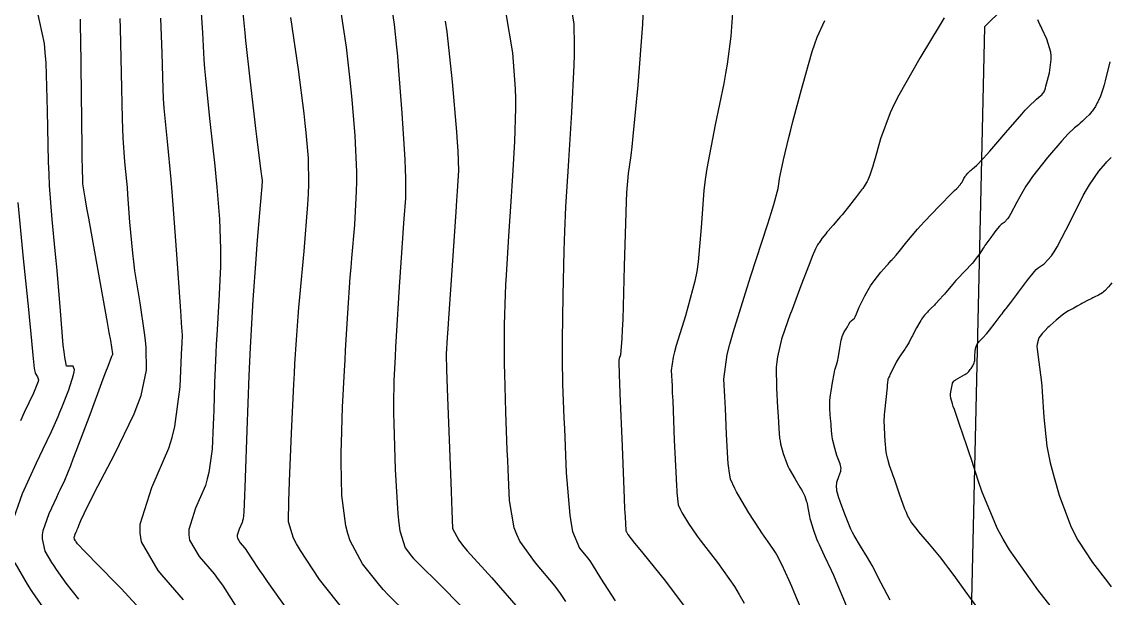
# Model space of a CAD drawing. Header units: metres. Extents: x 837476 to 838477, y 1189012 to 1191014.
# Drawn here: x 838133.5 to 838256.2, y 1190233.1 to 1190298.2 of the extents above; entities that cross this region are included whole.
import ezdxf

# ---------------------------------------------------------------- set-up
doc = ezdxf.new("R2010")
doc.units = ezdxf.units.M
doc.header["$LTSCALE"] = 0.3
for name, color, linetype in [('CORREDORVIA', 94, 'Continuous'), ('COTAS 10', 1, 'Continuous'), ('COTAS INT', 252, 'Continuous')]:
    doc.layers.add(name, color=color, linetype=linetype)

msp = doc.modelspace()

# ---------------------------------------------------------------- linework, layer by layer
at = {"layer": 'CORREDORVIA'}
msp.add_lwpolyline([(837910.676, 1191000.965), (838246.889, 1191005.3), (838347.391, 1190870.925), (838423.516, 1190628.699), (838450.215, 1190473.685), (838321.32, 1190375.615), (838242.09, 1190297.633), (838236.889, 1190068.622), (838166.593, 1189160.17), (837860.483, 1189307.124), (837593.191, 1189234.399), (837744.487, 1189686.609), (837700.859, 1189887.9), (837671.347, 1190075.087), (837676.273, 1190181.696), (837885.383, 1190229.429), (837983.184, 1190344.12), (837817.554, 1190502.187), (837798.033, 1190660.17), (837963.574, 1190795.982)], close=True, dxfattribs=at)
at = {"layer": 'COTAS 10'}
for points in [[(838175.247, 1190299.684), (838175.518, 1190297.896), (838175.778, 1190295.36), (838175.866, 1190294.344), (838175.961, 1190293.192), (838176.361, 1190287.896), (838176.695, 1190282.663), (838176.747, 1190281.55), (838176.783, 1190280.584), (838176.771, 1190278.306), (838176.59, 1190275.965), (838176.52, 1190274.959), (838176.442, 1190273.797), (838176.087, 1190268.306), (838175.739, 1190262.717), (838175.665, 1190261.494), (838175.601, 1190260.411), (838175.451, 1190257.67), (838175.422, 1190255.026), (838175.434, 1190254.004), (838175.456, 1190252.857), (838175.609, 1190247.67), (838175.911, 1190242.656), (838176.027, 1190241.618), (838176.157, 1190240.733), (838176.743, 1190238.804), (838177.472, 1190237.882), (838177.691, 1190237.631), (838177.918, 1190237.383), (838178.804, 1190236.504), (838180.136, 1190235.207), (838180.645, 1190234.695), (838181.214, 1190234.117), (838183.776, 1190231.476)], [(838151.748, 1190232.968), (838149.31, 1190235.771), (838148.869, 1190236.276), (838147.005, 1190239.485), (838146.85, 1190240.477), (838146.851, 1190241.513), (838148.161, 1190245.631), (838150.072, 1190250.06), (838150.454, 1190251.293), (838150.771, 1190252.529), (838151.383, 1190257.018), (838151.537, 1190260.655), (838151.566, 1190261.354), (838151.588, 1190261.918), (838151.618, 1190262.845), (838151.523, 1190264.198), (838151.467, 1190265.032), (838151.397, 1190266.066), (838151.037, 1190271.457), (838150.596, 1190277.557), (838150.475, 1190279.038), (838150.355, 1190280.428), (838149.928, 1190284.694), (838149.577, 1190288.464), (838149.506, 1190289.541), (838149.446, 1190290.632), (838149.321, 1190294.694), (838149.175, 1190298.642)], [(838213.687, 1190299.218), (838213.492, 1190296.584), (838213.065, 1190293.423), (838212.885, 1190292.376), (838212.679, 1190291.255), (838211.713, 1190286.584), (838210.778, 1190281.672), (838210.592, 1190280.399), (838210.437, 1190279.163), (838210.14, 1190275.011), (838209.81, 1190271.1), (838209.634, 1190270.016), (838209.423, 1190268.932), (838208.354, 1190265.011), (838207.315, 1190261.681), (838207.122, 1190260.969), (838206.969, 1190260.347), (838206.76, 1190258.863), (838206.848, 1190257.113), (838206.883, 1190256.325), (838206.922, 1190255.404), (838207.103, 1190250.983), (838207.299, 1190246.651), (838207.348, 1190245.787), (838207.376, 1190245.345), (838207.394, 1190245.069), (838207.543, 1190243.685), (838207.802, 1190243.096), (838207.917, 1190242.878), (838208.052, 1190242.636), (838208.696, 1190241.565), (838209.669, 1190240.143), (838210.01, 1190239.679), (838210.383, 1190239.186), (838211.991, 1190237.152), (838213.884, 1190234.466), (838214.437, 1190233.562), (838215.003, 1190232.588)], [(838251.516, 1190229.718), (838248.103, 1190234.087), (838244.914, 1190238.592), (838244.196, 1190239.795), (838243.55, 1190240.978), (838241.815, 1190245.093), (838241.392, 1190246.409), (838240.656, 1190248.694), (838240.373, 1190249.555), (838240.106, 1190250.356), (838239.282, 1190252.758), (838238.694, 1190254.436), (838238.577, 1190254.782), (838238.481, 1190255.077), (838238.296, 1190255.711), (838238.269, 1190256.032), (838238.271, 1190256.129), (838238.277, 1190256.229), (838238.333, 1190256.618), (838238.407, 1190256.991), (838238.425, 1190257.081), (838238.44, 1190257.164), (838238.485, 1190257.417), (838238.639, 1190257.65), (838238.724, 1190257.722), (838238.827, 1190257.796), (838239.35, 1190258.09), (838239.891, 1190258.379), (838240.006, 1190258.451), (838240.105, 1190258.518), (838240.335, 1190258.732), (838240.481, 1190258.944), (838240.526, 1190259.011), (838240.574, 1190259.082), (838240.767, 1190259.368), (838240.932, 1190259.729), (838240.962, 1190259.847), (838240.986, 1190259.974), (838241.017, 1190260.498), (838241.031, 1190261.019), (838241.045, 1190261.143), (838241.062, 1190261.26), (838241.159, 1190261.61), (838241.344, 1190261.927), (838241.417, 1190262.023), (838241.5, 1190262.123), (838241.875, 1190262.513), (838242.362, 1190263.026), (838242.514, 1190263.203), (838242.674, 1190263.396), (838243.315, 1190264.22), (838243.874, 1190264.968), (838243.982, 1190265.113), (838244.07, 1190265.231), (838244.218, 1190265.433), (838244.356, 1190265.619), (838244.438, 1190265.726), (838244.538, 1190265.858), (838245.054, 1190266.537), (838245.731, 1190267.433), (838245.931, 1190267.702), (838246.137, 1190267.979), (838246.931, 1190269.055), (838247.726, 1190270.026), (838247.934, 1190270.237), (838248.136, 1190270.422), (838248.82, 1190270.885), (838249.663, 1190271.794), (838249.965, 1190272.262), (838250.297, 1190272.824), (838251.744, 1190275.633), (838253.239, 1190278.59), (838253.6, 1190279.245), (838253.939, 1190279.829), (838254.975, 1190281.347), (838255.734, 1190282.229), (838255.899, 1190282.413), (838256.043, 1190282.569), (838256.4, 1190282.914)]]:
    msp.add_lwpolyline(points, dxfattribs=at)
at = {"layer": 'COTAS INT'}
for points in [[(838132.35, 1190241.403), (838133.575, 1190244.976), (838135.177, 1190248.419), (838135.547, 1190249.211), (838135.885, 1190249.934), (838136.842, 1190251.963), (838137.597, 1190253.642), (838137.808, 1190254.144), (838138.02, 1190254.661), (838138.794, 1190256.665), (838139.344, 1190258.356), (838139.415, 1190258.677), (838139.451, 1190258.934), (838139.287, 1190259.329), (838138.936, 1190259.32), (838138.853, 1190259.322), (838138.777, 1190259.325), (838138.557, 1190259.354), (838138.341, 1190260.337), (838138.267, 1190260.941), (838138.188, 1190261.691), (838137.853, 1190265.598), (838137.485, 1190270.126), (838137.385, 1190271.267), (838137.286, 1190272.359), (838136.936, 1190275.894), (838136.647, 1190279.732), (838136.586, 1190281.015), (838136.533, 1190282.393), (838136.413, 1190288.164), (838136.24, 1190293.587), (838136.155, 1190294.746), (838136.053, 1190295.756), (838135.551, 1190298.164), (838135.228, 1190299.555)], [(838153.706, 1190299.783), (838153.885, 1190296.961), (838154.031, 1190293.98), (838154.114, 1190292.942), (838154.213, 1190291.812), (838154.724, 1190286.961), (838155.27, 1190281.953), (838155.392, 1190280.722), (838155.502, 1190279.56), (838155.796, 1190275.928), (838155.915, 1190272.573), (838155.914, 1190271.585), (838155.899, 1190270.572), (838155.726, 1190266.702), (838155.491, 1190262.83), (838155.438, 1190261.816), (838155.389, 1190260.827), (838155.254, 1190257.464), (838155.148, 1190254.368), (838155.118, 1190253.548), (838155.088, 1190252.744), (838154.976, 1190249.973), (838154.617, 1190247.326), (838154.432, 1190246.599), (838154.209, 1190245.875), (838153.094, 1190243.285), (838152.33, 1190240.883), (838152.329, 1190240.278), (838152.42, 1190239.7), (838153.507, 1190237.828), (838155.193, 1190235.887), (838155.661, 1190235.265), (838156.13, 1190234.606), (838157.828, 1190231.921)], [(838194.877, 1190232.761), (838194.263, 1190233.662), (838193.651, 1190234.508), (838191.462, 1190237.118), (838189.687, 1190239.571), (838189.336, 1190240.319), (838189.046, 1190241.098), (838188.504, 1190244.16), (838188.355, 1190247.676), (838188.312, 1190248.74), (838188.268, 1190249.844), (838188.101, 1190254.16), (838187.975, 1190258.454), (838187.955, 1190259.543), (838187.943, 1190260.59), (838187.955, 1190264.013), (838188.064, 1190267.459), (838188.112, 1190268.52), (838188.169, 1190269.627), (838188.442, 1190274.013), (838188.746, 1190278.505), (838188.823, 1190279.68), (838188.896, 1190280.824), (838189.134, 1190284.705), (838189.23, 1190288.48), (838189.215, 1190289.557), (838189.181, 1190290.649), (838188.906, 1190294.705), (838188.117, 1190299.4)], [(838195.475, 1190299.772), (838195.775, 1190297.984), (838195.824, 1190295.489), (838195.802, 1190294.475), (838195.764, 1190293.321), (838195.499, 1190287.984), (838195.176, 1190282.546), (838195.102, 1190281.328), (838195.034, 1190280.236), (838194.845, 1190277.33), (838194.709, 1190274.524), (838194.674, 1190273.495), (838194.64, 1190272.356), (838194.529, 1190267.33), (838194.462, 1190262.299), (838194.456, 1190261.157), (838194.455, 1190260.124), (838194.499, 1190257.3), (838194.612, 1190254.48), (838194.655, 1190253.45), (838194.704, 1190252.311), (838194.923, 1190247.3), (838195.305, 1190242.517), (838195.457, 1190241.522), (838195.628, 1190240.671), (838196.412, 1190238.789), (838197.332, 1190237.692), (838197.589, 1190237.336), (838197.847, 1190236.957), (838198.789, 1190235.401), (838200.006, 1190233.471), (838200.438, 1190232.856)], [(838203.593, 1190299.824), (838203.505, 1190297.957), (838202.995, 1190291.074), (838202.425, 1190285.288), (838202.301, 1190284.112), (838202.191, 1190283.12), (838201.911, 1190281.074), (838201.728, 1190278.959), (838201.678, 1190277.922), (838201.628, 1190276.691), (838201.452, 1190270.615), (838201.281, 1190264.61), (838201.235, 1190263.423), (838201.189, 1190262.442), (838201.026, 1190260.615), (838200.898, 1190260.206), (838200.875, 1190260.119), (838200.856, 1190260.043), (838200.83, 1190259.86), (838200.893, 1190258.331), (838200.931, 1190257.405), (838200.977, 1190256.261), (838201.215, 1190250.318), (838201.457, 1190244.377), (838201.505, 1190243.235), (838201.546, 1190242.312), (838201.627, 1190240.795), (838201.683, 1190240.668), (838201.708, 1190240.621), (838201.737, 1190240.569), (838201.876, 1190240.338), (838202.624, 1190239.367), (838203.038, 1190238.849), (838203.541, 1190238.222), (838206.101, 1190235.058), (838209.009, 1190231.169)], [(838140.086, 1190298.502), (838140.099, 1190297.547), (838140.114, 1190296.361), (838140.193, 1190290.159), (838140.274, 1190283.936), (838140.291, 1190282.738), (838140.305, 1190281.768), (838140.336, 1190280.159), (838140.35, 1190280.014), (838140.354, 1190279.967), (838140.358, 1190279.917), (838140.373, 1190279.711), (838140.643, 1190278.105), (838140.808, 1190277.172), (838141.012, 1190276.028), (838142.075, 1190270.133), (838143.134, 1190264.267), (838143.336, 1190263.141), (838143.498, 1190262.231), (838143.754, 1190260.745), (838143.733, 1190260.648), (838143.721, 1190260.615), (838143.706, 1190260.579), (838143.632, 1190260.423), (838143.197, 1190259.31), (838142.956, 1190258.669), (838142.663, 1190257.885), (838141.166, 1190253.852), (838139.608, 1190249.689), (838139.276, 1190248.821), (838138.987, 1190248.078), (838138.304, 1190246.425), (838137.79, 1190245.335), (838137.608, 1190244.947), (838137.41, 1190244.521), (838136.549, 1190242.672), (838135.892, 1190240.753), (838135.82, 1190240.283), (838135.798, 1190239.84), (838136.116, 1190238.462), (838136.86, 1190237.174), (838137.106, 1190236.787), (838137.369, 1190236.389), (838138.462, 1190234.842), (838139.917, 1190233.04)], [(838148.122, 1190230.493), (838144.725, 1190234.225), (838141.716, 1190237.278), (838141.128, 1190237.879), (838140.646, 1190238.375), (838139.788, 1190239.289), (838139.637, 1190239.502), (838139.601, 1190239.557), (838139.567, 1190239.61), (838139.464, 1190239.788), (838139.42, 1190239.978), (838139.424, 1190240.039), (838139.433, 1190240.104), (838139.524, 1190240.369), (838139.643, 1190240.624), (838139.67, 1190240.682), (838139.695, 1190240.736), (838139.766, 1190240.886), (838139.86, 1190241.114), (838139.9, 1190241.217), (838139.946, 1190241.336), (838140.161, 1190241.911), (838140.898, 1190243.472), (838141.273, 1190244.213), (838141.723, 1190245.089), (838143.964, 1190249.37), (838146.174, 1190253.965), (838146.604, 1190255.04), (838146.956, 1190256.028), (838147.568, 1190258.882), (838147.518, 1190261.443), (838147.451, 1190262.247), (838147.361, 1190263.093), (838146.847, 1190266.489), (838146.268, 1190270.113), (838146.138, 1190271.102), (838146.02, 1190272.085), (838145.705, 1190275.584), (838145.477, 1190278.737), (838145.415, 1190279.503), (838145.353, 1190280.221), (838145.132, 1190282.426), (838144.941, 1190285.116), (838144.898, 1190286.139), (838144.86, 1190287.284), (838144.757, 1190292.426), (838144.645, 1190297.502), (838144.601, 1190298.605)], [(838158.448, 1190299.229), (838158.573, 1190297.716), (838158.648, 1190296.975), (838158.742, 1190296.095), (838159.229, 1190291.756), (838159.759, 1190287.193), (838159.88, 1190286.171), (838159.99, 1190285.255), (838160.292, 1190282.819), (838160.478, 1190281.366), (838160.515, 1190281.069), (838160.546, 1190280.818), (838160.604, 1190280.292), (838160.569, 1190279.597), (838160.542, 1190279.24), (838160.506, 1190278.811), (838160.312, 1190276.667), (838160.05, 1190273.567), (838159.97, 1190272.536), (838159.888, 1190271.43), (838159.569, 1190266.812), (838159.256, 1190261.441), (838159.179, 1190259.862), (838159.105, 1190258.242), (838158.872, 1190252.056), (838158.698, 1190246.721), (838158.662, 1190245.637), (838158.632, 1190244.725), (838158.564, 1190242.85), (838158.462, 1190242.093), (838158.409, 1190241.885), (838158.346, 1190241.679), (838158.027, 1190240.938), (838157.809, 1190240.252), (838157.808, 1190240.079), (838157.834, 1190239.914), (838158.145, 1190239.379), (838158.627, 1190238.825), (838158.76, 1190238.647), (838158.894, 1190238.459), (838159.379, 1190237.692), (838160.305, 1190236.28), (838160.717, 1190235.686), (838161.197, 1190235.003), (838163.49, 1190231.802)], [(838169.98, 1190231.606), (838167.093, 1190235.261), (838164.924, 1190238.517), (838164.506, 1190239.258), (838164.167, 1190239.929), (838163.602, 1190241.77), (838163.623, 1190244.147), (838163.654, 1190245.155), (838163.695, 1190246.315), (838163.933, 1190251.77), (838164.203, 1190257.307), (838164.264, 1190258.52), (838164.32, 1190259.593), (838164.472, 1190262.309), (838164.674, 1190264.942), (838164.761, 1190265.963), (838164.862, 1190267.111), (838165.339, 1190272.309), (838165.762, 1190277.586), (838165.829, 1190278.784), (838165.874, 1190279.867), (838165.856, 1190282.826), (838165.585, 1190285.706), (838165.47, 1190286.74), (838165.338, 1190287.875), (838164.717, 1190292.826), (838163.838, 1190298.712)], [(838177.033, 1190231.326), (838174.835, 1190233.506), (838174.271, 1190234.122), (838173.726, 1190234.744), (838171.918, 1190237.033), (838170.54, 1190239.625), (838170.266, 1190240.438), (838170.039, 1190241.292), (838169.605, 1190244.72), (838169.54, 1190248.502), (838169.544, 1190249.58), (838169.558, 1190250.67), (838169.692, 1190254.72), (838169.902, 1190258.859), (838169.965, 1190260.007), (838170.029, 1190261.155), (838170.279, 1190265.307), (838170.558, 1190269.37), (838170.641, 1190270.461), (838170.726, 1190271.538), (838171.055, 1190275.307), (838171.273, 1190279.085), (838171.288, 1190280.167), (838171.284, 1190281.265), (838171.108, 1190285.361), (838170.773, 1190289.449), (838170.668, 1190290.542), (838170.558, 1190291.618), (838170.118, 1190295.361), (838169.52, 1190299.303)], [(838181.272, 1190298.297), (838181.429, 1190297.096), (838182.037, 1190291.426), (838182.538, 1190285.808), (838182.628, 1190284.639), (838182.696, 1190283.639), (838182.769, 1190281.426), (838182.617, 1190279.101), (838182.545, 1190278.031), (838182.459, 1190276.775), (838182.039, 1190270.697), (838181.63, 1190264.73), (838181.551, 1190263.545), (838181.487, 1190262.562), (838181.381, 1190260.697), (838181.424, 1190258.881), (838181.455, 1190257.929), (838181.495, 1190256.783), (838181.704, 1190251.02), (838181.923, 1190245.208), (838181.968, 1190244.031), (838182.006, 1190243.04), (838182.086, 1190241.02), (838182.786, 1190239.68), (838183.215, 1190239.117), (838183.746, 1190238.471), (838186.513, 1190235.447), (838189.737, 1190231.744)], [(838222.23, 1190229.986), (838220.71, 1190233.641), (838220.369, 1190234.442), (838220.063, 1190235.151), (838219.246, 1190236.953), (838218.677, 1190238.038), (838218.528, 1190238.296), (838218.381, 1190238.535), (838217.88, 1190239.246), (838217.226, 1190240.149), (838216.983, 1190240.51), (838216.713, 1190240.918), (838215.516, 1190242.793), (838214.367, 1190244.704), (838214.127, 1190245.135), (838213.921, 1190245.524), (838213.46, 1190246.576), (838213.296, 1190247.514), (838213.242, 1190247.825), (838213.19, 1190248.339), (838213.141, 1190248.925), (838212.991, 1190251.649), (838212.867, 1190254.547), (838212.834, 1190255.244), (838212.802, 1190255.896), (838212.69, 1190257.866), (838213.083, 1190260.652), (838213.369, 1190261.818), (838213.732, 1190263.155), (838215.682, 1190269.407), (838217.656, 1190275.422), (838218.034, 1190276.61), (838218.338, 1190277.591), (838218.827, 1190279.407), (838218.925, 1190280.182), (838218.983, 1190280.507), (838219.054, 1190280.879), (838219.421, 1190282.621), (838220.023, 1190285.156), (838220.242, 1190286.028), (838220.484, 1190286.974), (838221.547, 1190291.004), (838222.672, 1190294.881), (838222.953, 1190295.73), (838223.221, 1190296.481), (838224.08, 1190298.383)], [(838237.559, 1190298.677), (838237.107, 1190297.915), (838234.817, 1190294.128), (838232.426, 1190289.93), (838231.91, 1190288.909), (838231.459, 1190287.95), (838230.358, 1190284.996), (838229.759, 1190282.816), (838229.623, 1190282.345), (838229.501, 1190281.931), (838229.168, 1190280.912), (838228.928, 1190280.334), (838228.863, 1190280.197), (838228.8, 1190280.071), (838228.577, 1190279.703), (838228.357, 1190279.401), (838228.295, 1190279.317), (838228.232, 1190279.234), (838228, 1190278.93), (838227.664, 1190278.498), (838227.535, 1190278.334), (838227.391, 1190278.15), (838226.742, 1190277.322), (838226.021, 1190276.423), (838225.831, 1190276.194), (838225.645, 1190275.974), (838225.012, 1190275.251), (838224.452, 1190274.617), (838224.313, 1190274.453), (838224.182, 1190274.294), (838223.765, 1190273.759), (838223.428, 1190273.276), (838223.346, 1190273.149), (838223.27, 1190273.025), (838223.037, 1190272.6), (838222.663, 1190271.713), (838222.498, 1190271.297), (838222.306, 1190270.806), (838221.391, 1190268.42), (838220.394, 1190265.749), (838220.15, 1190265.079), (838219.92, 1190264.439), (838219.208, 1190262.379), (838218.741, 1190260.4), (838218.665, 1190259.812), (838218.613, 1190259.206), (838218.62, 1190256.869), (838218.756, 1190254.678), (838218.786, 1190254.164), (838218.813, 1190253.69), (838218.88, 1190252.314), (838218.983, 1190251.199), (838219.032, 1190250.89), (838219.091, 1190250.582), (838219.376, 1190249.466), (838219.786, 1190248.356), (838219.923, 1190248.051), (838220.07, 1190247.747), (838220.685, 1190246.655), (838221.272, 1190245.688), (838221.401, 1190245.462), (838221.443, 1190245.387), (838221.516, 1190245.255), (838221.811, 1190244.657), (838221.992, 1190244.134), (838222.036, 1190243.974), (838222.076, 1190243.807), (838222.199, 1190243.148), (838222.348, 1190242.379), (838222.405, 1190242.143), (838222.47, 1190241.897), (838222.761, 1190240.922), (838223.16, 1190239.834), (838223.292, 1190239.516), (838223.434, 1190239.191), (838224.026, 1190237.956), (838224.803, 1190236.313), (838225.062, 1190235.73), (838225.34, 1190235.091), (838226.502, 1190232.323)], [(838231.45, 1190232.906), (838230.439, 1190234.848), (838229.412, 1190236.815), (838229.153, 1190237.283), (838228.906, 1190237.719), (838228.106, 1190239.017), (838227.401, 1190240.2), (838227.215, 1190240.563), (838227.032, 1190240.942), (838226.399, 1190242.437), (838225.883, 1190243.84), (838225.773, 1190244.161), (838225.677, 1190244.452), (838225.45, 1190245.26), (838225.402, 1190245.88), (838225.42, 1190246.054), (838225.451, 1190246.228), (838225.674, 1190246.864), (838225.883, 1190247.475), (838225.904, 1190247.634), (838225.91, 1190247.788), (838225.802, 1190248.305), (838225.582, 1190248.874), (838225.518, 1190249.061), (838225.453, 1190249.26), (838225.205, 1190250.084), (838224.992, 1190250.931), (838224.949, 1190251.145), (838224.913, 1190251.351), (838224.837, 1190252.019), (838224.796, 1190252.672), (838224.782, 1190252.868), (838224.766, 1190253.07), (838224.695, 1190253.856), (838224.641, 1190254.61), (838224.634, 1190254.792), (838224.632, 1190254.963), (838224.655, 1190255.486), (838224.728, 1190256.067), (838224.758, 1190256.274), (838224.791, 1190256.502), (838224.943, 1190257.495), (838225.119, 1190258.484), (838225.167, 1190258.71), (838225.215, 1190258.915), (838225.385, 1190259.48), (838225.547, 1190260.028), (838225.589, 1190260.223), (838225.631, 1190260.436), (838225.775, 1190261.358), (838225.936, 1190262.275), (838225.989, 1190262.484), (838226.046, 1190262.674), (838226.281, 1190263.199), (838226.518, 1190263.575), (838226.576, 1190263.672), (838226.63, 1190263.766), (838226.798, 1190264.075), (838226.955, 1190264.33), (838227.002, 1190264.388), (838227.051, 1190264.441), (838227.241, 1190264.59), (838227.427, 1190264.76), (838227.473, 1190264.826), (838227.516, 1190264.901), (838227.652, 1190265.242), (838227.869, 1190265.793), (838227.964, 1190266), (838228.073, 1190266.23), (838228.59, 1190267.259), (838229.243, 1190268.392), (838229.438, 1190268.688), (838229.639, 1190268.976), (838230.416, 1190269.954), (838231.089, 1190270.716), (838231.225, 1190270.869), (838231.339, 1190270.997), (838231.57, 1190271.248), (838231.665, 1190271.342), (838231.693, 1190271.371), (838231.723, 1190271.402), (838231.837, 1190271.524), (838232.139, 1190271.887), (838232.286, 1190272.07), (838232.462, 1190272.289), (838233.327, 1190273.375), (838234.523, 1190274.796), (838234.907, 1190275.225), (838235.315, 1190275.67), (838236.979, 1190277.405), (838238.446, 1190278.892), (838238.729, 1190279.18), (838238.958, 1190279.414), (838239.344, 1190279.813), (838239.381, 1190279.864), (838239.403, 1190279.892), (838239.441, 1190279.946), (838239.482, 1190280.001), (838239.504, 1190280.031), (838239.546, 1190280.086), (838239.582, 1190280.138), (838239.589, 1190280.151), (838239.595, 1190280.164), (838239.608, 1190280.205), (838239.636, 1190280.279), (838239.652, 1190280.312), (838239.671, 1190280.35), (838239.768, 1190280.534), (838239.912, 1190280.761), (838239.96, 1190280.826), (838240.012, 1190280.893), (838240.231, 1190281.143), (838240.524, 1190281.43), (838240.623, 1190281.52), (838240.729, 1190281.616), (838241.175, 1190281.998), (838241.985, 1190282.818), (838242.32, 1190283.189), (838242.703, 1190283.622), (838244.487, 1190285.707), (838246.295, 1190287.802), (838246.694, 1190288.242), (838247.047, 1190288.621), (838247.953, 1190289.484), (838248.463, 1190289.893), (838248.567, 1190289.985), (838248.654, 1190290.069), (838248.833, 1190290.299), (838248.97, 1190290.736), (838249.031, 1190290.951), (838249.101, 1190291.206), (838249.437, 1190292.465), (838249.63, 1190293.971), (838249.61, 1190294.383), (838249.559, 1190294.791), (838249.109, 1190296.246), (838248.558, 1190297.455), (838248.442, 1190297.709), (838248.344, 1190297.928), (838248.122, 1190298.426)], [(838256.24, 1190293.681), (838255.7, 1190291.559), (838255.577, 1190291.109), (838255.466, 1190290.72), (838255.163, 1190289.81), (838254.939, 1190289.317), (838254.878, 1190289.19), (838254.817, 1190289.067), (838254.603, 1190288.658), (838254.365, 1190288.283), (838254.289, 1190288.182), (838254.209, 1190288.081), (838253.885, 1190287.726), (838253.56, 1190287.405), (838253.404, 1190287.249), (838253.162, 1190287.009), (838252.894, 1190286.766), (838252.8, 1190286.687), (838252.699, 1190286.604), (838252.263, 1190286.264), (838251.496, 1190285.522), (838251.185, 1190285.186), (838250.831, 1190284.792), (838249.2, 1190282.896), (838247.507, 1190280.745), (838247.115, 1190280.191), (838246.756, 1190279.654), (838245.737, 1190277.867), (838245.03, 1190276.495), (838244.868, 1190276.22), (838244.72, 1190275.992), (838244.308, 1190275.547), (838243.974, 1190275.321), (838243.875, 1190275.231), (838243.774, 1190275.128), (838243.386, 1190274.654), (838242.998, 1190274.128), (838242.897, 1190273.992), (838242.799, 1190273.861), (838242.469, 1190273.424), (838242.139, 1190272.966), (838242.041, 1190272.823), (838241.94, 1190272.672), (838241.553, 1190272.066), (838241.049, 1190271.361), (838240.875, 1190271.147), (838240.685, 1190270.925), (838239.876, 1190270.059), (838239.056, 1190269.207), (838238.86, 1190268.995), (838238.678, 1190268.792), (838238.132, 1190268.148), (838237.684, 1190267.597), (838237.564, 1190267.454), (838237.445, 1190267.316), (838237.03, 1190266.85), (838236.646, 1190266.442), (838236.548, 1190266.339), (838236.452, 1190266.241), (838236.135, 1190265.924), (838235.833, 1190265.62), (838235.747, 1190265.53), (838235.66, 1190265.437), (838235.338, 1190265.08), (838234.997, 1190264.633), (838234.899, 1190264.483), (838234.799, 1190264.322), (838234.422, 1190263.647), (838234.057, 1190262.948), (838233.964, 1190262.772), (838233.874, 1190262.603), (838233.581, 1190262.057), (838233.289, 1190261.553), (838233.2, 1190261.411), (838233.107, 1190261.267), (838232.744, 1190260.739), (838232.357, 1190260.149), (838232.249, 1190259.966), (838232.141, 1190259.774), (838231.749, 1190259.012), (838231.428, 1190258.345), (838231.365, 1190258.214), (838231.314, 1190258.106), (838231.222, 1190257.91), (838231.207, 1190257.869), (838231.204, 1190257.859), (838231.201, 1190257.85), (838231.195, 1190257.823), (838231.156, 1190257.467), (838231.133, 1190257.25), (838231.104, 1190256.982), (838230.955, 1190255.588), (838230.808, 1190254.174), (838230.781, 1190253.894), (838230.76, 1190253.662), (838230.734, 1190253.227), (838230.755, 1190252.888), (838230.765, 1190252.717), (838230.776, 1190252.513), (838230.829, 1190251.495), (838230.894, 1190250.425), (838230.913, 1190250.187), (838230.931, 1190249.975), (838231.001, 1190249.42), (838231.099, 1190248.992), (838231.136, 1190248.859), (838231.177, 1190248.721), (838231.359, 1190248.172), (838231.657, 1190247.315), (838231.77, 1190246.984), (838231.897, 1190246.611), (838232.469, 1190244.921), (838233.085, 1190243.226), (838233.241, 1190242.849), (838233.39, 1190242.513), (838233.872, 1190241.631), (838234.445, 1190240.884), (838234.651, 1190240.633), (838234.877, 1190240.362), (838235.865, 1190239.22), (838237.164, 1190237.643), (838237.587, 1190237.097), (838238.037, 1190236.503), (838238.623, 1190235.701), (838239.89, 1190233.966), (838242.025, 1190231.043)], [(838133.058, 1190277.812), (838133.642, 1190271.479), (838134.244, 1190265.748), (838134.372, 1190264.494), (838134.482, 1190263.384), (838134.737, 1190260.578), (838134.907, 1190259.065), (838134.964, 1190258.771), (838135.024, 1190258.531), (838135.276, 1190258.114), (838135.374, 1190257.796), (838135.337, 1190257.619), (838135.272, 1190257.402), (838134.806, 1190256.296), (838133.768, 1190254.087), (838133.342, 1190253.174)], [(838256.439, 1190268.744), (838256.08, 1190268.3), (838255.654, 1190267.838), (838255.531, 1190267.73), (838255.407, 1190267.632), (838254.945, 1190267.351), (838254.465, 1190267.122), (838254.329, 1190267.056), (838254.193, 1190266.989), (838253.694, 1190266.738), (838253.21, 1190266.482), (838253.085, 1190266.412), (838252.962, 1190266.343), (838252.548, 1190266.097), (838252.162, 1190265.868), (838252.057, 1190265.811), (838251.952, 1190265.755), (838251.584, 1190265.576), (838251.145, 1190265.315), (838250.997, 1190265.208), (838250.837, 1190265.087), (838250.164, 1190264.523), (838249.52, 1190263.945), (838249.378, 1190263.814), (838249.252, 1190263.696), (838248.929, 1190263.374), (838248.688, 1190263.097), (838248.614, 1190263.007), (838248.537, 1190262.911), (838248.231, 1190262.519), (838248.028, 1190261.838), (838248.016, 1190261.559), (838248.023, 1190261.243), (838248.207, 1190259.775), (838248.484, 1190257.777), (838248.55, 1190257.126), (838248.611, 1190256.431), (838248.791, 1190253.569), (838249.143, 1190250.31), (838249.312, 1190249.366), (838249.513, 1190248.404), (838249.954, 1190246.782), (838250.499, 1190244.779), (838251.8, 1190241.332), (838252.2, 1190240.482), (838252.617, 1190239.678), (838254.267, 1190237.151), (838255.951, 1190234.992), (838256.39, 1190234.42)], [(838137.135, 1190230.396), (838135.101, 1190233.275), (838134.611, 1190234.018), (838134.153, 1190234.737), (838132.767, 1190237.135)]]:
    msp.add_lwpolyline(points, dxfattribs=at)

doc.saveas('drawing.dxf')
